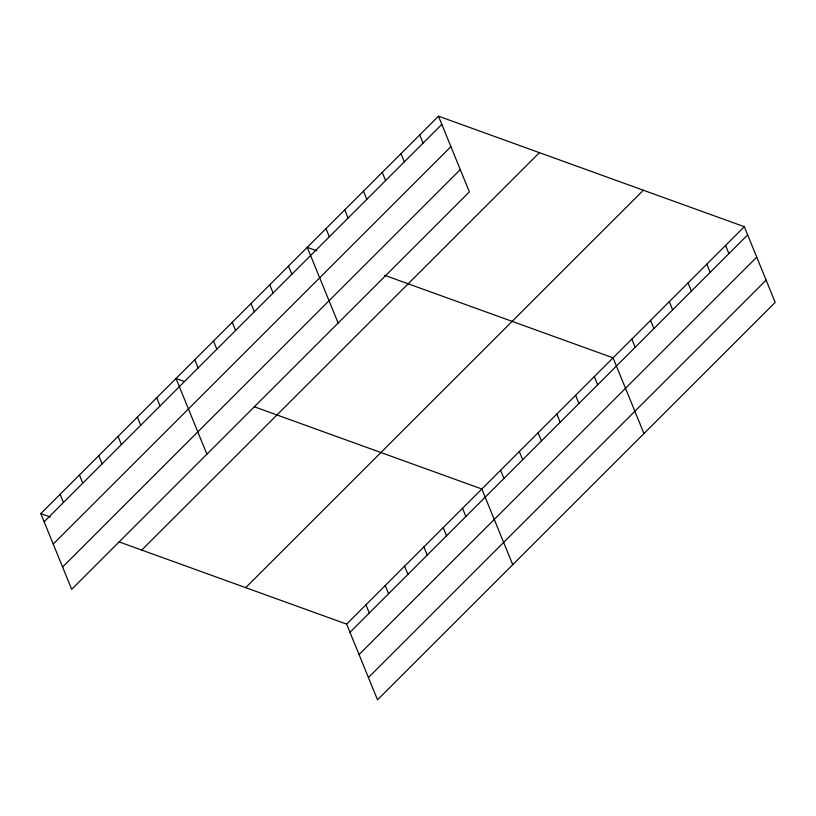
<?xml version="1.0" encoding="UTF-8"?>
<svg xmlns="http://www.w3.org/2000/svg" width="816" height="816" viewBox="0 0 816 816"><rect width="100%" height="100%" fill="white"/><g stroke="black" fill="none" stroke-linecap="round" stroke-linejoin="round"><path stroke-width="1.22" d="M438.478 116.188L469.373 191.882L71.686 589.305L40.8 513.611L438.478 116.188L744.314 226.695L775.2 302.389L377.522 699.812L346.627 624.118L119.167 541.926M44.135 521.791L441.823 124.369M53.234 544.068L450.911 146.645M62.597 567.028L460.275 169.606M141.719 550.076L539.407 152.653M245.708 587.653L643.385 190.23M346.627 624.118L744.314 226.695M349.972 632.298L747.65 234.875M359.06 654.575L756.738 257.162M368.424 677.535L766.112 280.112M316.741 250.767L307.244 247.34L338.14 323.034M384.428 275.227L613.071 357.847L643.967 433.541M184.324 381.49L176.011 378.481L206.907 454.175M254.378 406.796L481.838 488.998L512.734 564.692M40.8 513.611L50.296 517.038M725.557 245.432L728.902 253.613M706.809 264.17L710.155 272.35M688.061 282.907L691.407 291.088M669.314 301.634L672.659 309.825M650.566 320.372L653.912 328.552M631.819 339.109L635.164 347.29M594.323 376.584L597.669 384.764M575.576 395.321L578.921 403.502M556.828 414.049L560.174 422.239M419.73 134.926L423.076 143.106M538.081 432.786L541.426 440.966M400.982 153.663L404.328 161.843M519.333 451.523L522.679 459.704M382.235 172.39L385.58 180.581M500.585 470.261L503.931 478.441M363.487 191.128L366.833 199.308M344.74 209.865L348.085 218.045M462.529 508.297L465.865 516.477M325.992 228.602L329.338 236.783M443.21 527.605L446.546 535.786M423.892 546.904L427.227 555.084M288.497 266.067L291.832 274.258M404.573 566.212L407.918 574.393M269.749 284.804L273.085 292.985M385.264 585.511L388.6 593.691M251.002 303.542L254.337 311.722M365.945 604.819L369.281 613M232.254 322.279L235.589 330.46M213.506 341.017L216.842 349.197M194.759 359.754L198.094 367.934M156.692 397.79L160.038 405.97M137.384 417.088L140.719 425.269M118.065 436.397L121.4 444.577M98.746 455.695L102.092 463.876M79.427 475.004L82.773 483.184M60.119 494.302L63.454 502.483"/></g></svg>
